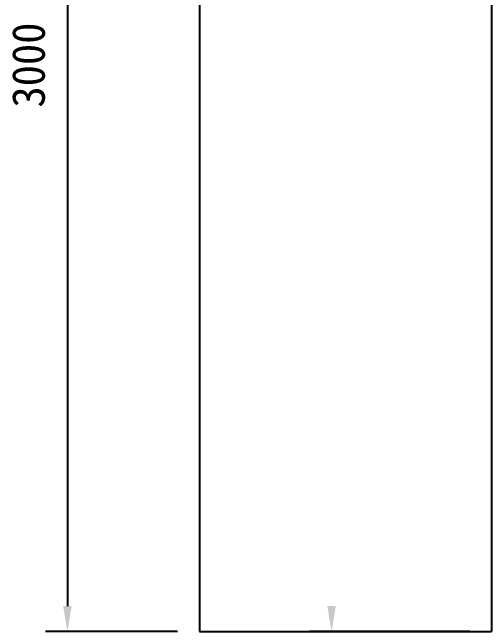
# Model space of a CAD drawing. Header units: millimetres. Extents: x -6 to 705, y -10 to 538.
# Drawn here: x 169.8 to 222.3, y 119.2 to 187 of the extents above; entities that cross this region are included whole.
import ezdxf

# ---------------------------------------------------------------- set-up
doc = ezdxf.new("R2010")
doc.units = ezdxf.units.MM
doc.styles.get("Standard").update_dxf_attribs({"font": 'GulimChe.ttf'})

msp = doc.modelspace()

# ---------------------------------------------------------------- linework, layer by layer
at = {"color": 252}
for p, q in [((175.818, 236.428), (175.818, 122.028)), ((187.89, 119.228), (173.418, 119.228)), ((219.89, 119.228), (202.357, 119.228))]:
    msp.add_line(p, q, dxfattribs=at)
for p, q in [((190.29, 224.244), (190.29, 119.228)), ((222.29, 217.228), (222.29, 119.228)), ((190.29, 119.228), (222.29, 119.228))]:
    msp.add_line(p, q)
for points in [[(175.351, 122.028), (176.284, 122.028), (175.818, 119.228)], [(204.29, 122.028), (205.224, 122.028), (204.757, 119.228)]]:
    msp.add_solid(points, dxfattribs=at)

# ---------------------------------------------------------------- texts
at = {"insert": (171.577, 181.276), "char_height": 3.6, "attachment_point": 5, "rotation": 90}
msp.add_mtext('3000', dxfattribs=at)

doc.saveas('drawing.dxf')
